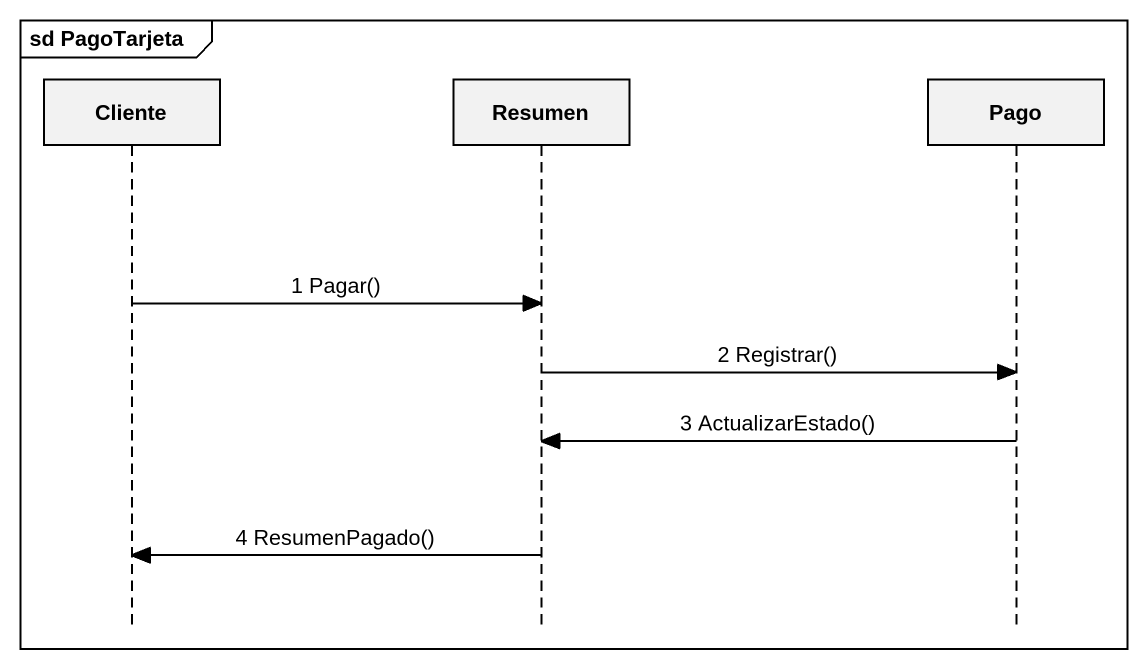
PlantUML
@startuml
mainframe sd PagoTarjeta
hide footbox
participant Cliente
participant Resumen
participant Pago

Cliente -> Resumen : 1 Pagar()
Resumen -> Pago : 2 Registrar()
Pago -> Resumen : 3 ActualizarEstado()
Resumen -> Cliente : 4 ResumenPagado()
@enduml
